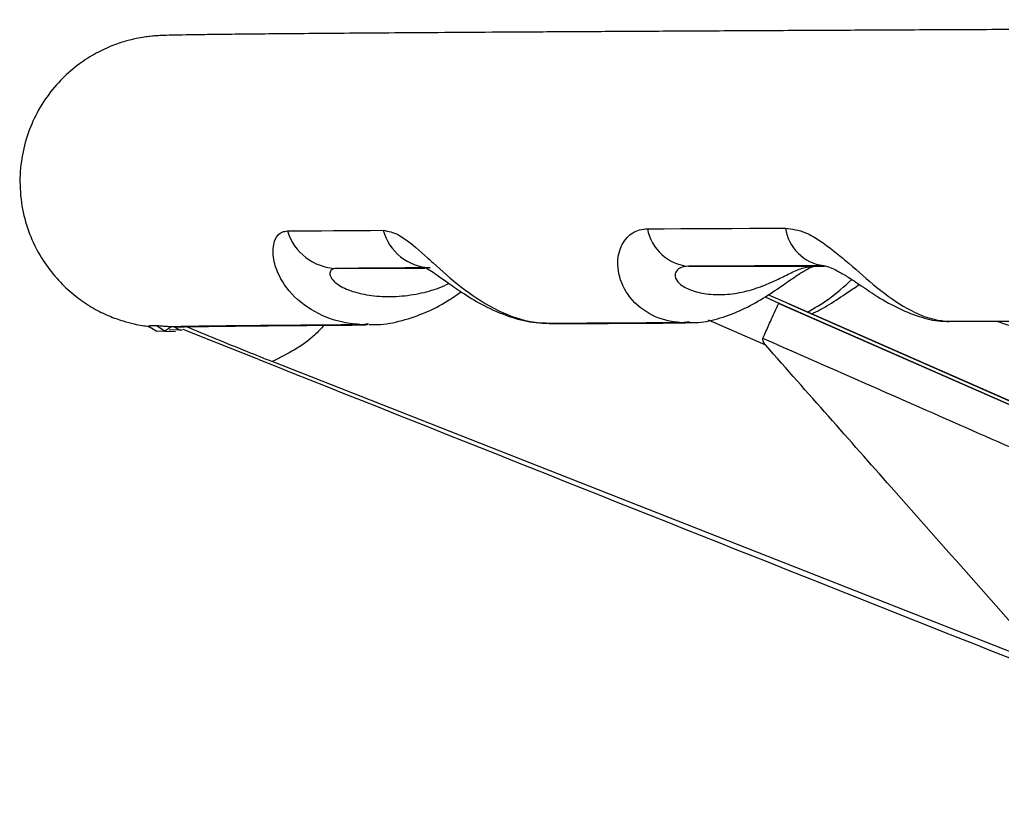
# Model space of a CAD drawing. Header units: millimetres. Extents: x 2384 to 4064, y 886 to 2074.
# Drawn here: x 3337.6 to 3397.6, y 1921.9 to 1969.1 of the extents above; entities that cross this region are included whole.
import ezdxf

# ---------------------------------------------------------------- set-up
doc = ezdxf.new("R2010")
doc.units = ezdxf.units.MM

msp = doc.modelspace()

# ---------------------------------------------------------------- linework, layer by layer
at = {"color": 7, "linetype": 'Continuous', "lineweight": 25}
for p, q in [((3356.958, 1953.956), (3362.362, 1953.968)), ((3378.455, 1954.084), (3386.109, 1954.096)), ((3383.132, 1952.216), (3383.979, 1951.846)), ((3384.59, 1951.797), (3383.331, 1952.348)), ((3406.616, 1941.874), (3383.962, 1951.822)), ((3383.979, 1951.846), (3406.618, 1941.901)), ((3407.186, 1941.855), (3384.59, 1951.797)), ((3407.207, 1941.825), (3384.597, 1951.769)), ((3345.497, 1950.441), (3346.006, 1950.132)), ((3346.444, 1950.147), (3345.978, 1950.458)), ((3347.07, 1950.388), (3347.242, 1950.286)), ((3358.911, 1950.585), (3358.549, 1950.516)), ((3369.75, 1950.626), (3370.186, 1950.599)), ((3378.526, 1950.706), (3378.027, 1950.639)), ((3383.179, 1949.264), (3379.684, 1950.792)), ((3394.093, 1950.735), (3394.554, 1950.745)), ((3405.093, 1950.776), (3394.229, 1950.724)), ((3394.368, 1950.716), (3405.207, 1950.767)), ((3346.006, 1950.132), (3346.444, 1950.147)), ((3347.151, 1950.091), (3346.489, 1950.1)), ((3346.763, 1950.214), (3347.328, 1950.234)), ((3347.234, 1950.29), (3347.328, 1950.234)), ((3347.238, 1950.288), (3347.352, 1950.242)), ((3347.328, 1950.234), (3347.353, 1950.242)), ((3347.558, 1950.181), (3347.348, 1950.184)), ((3349.598, 1949.446), (3347.604, 1950.235)), ((3352.234, 1948.396), (3349.598, 1949.446)), ((3400.589, 1929.589), (3353.052, 1948.275))]:
    msp.add_line(p, q, dxfattribs=at)
at = {"color": 7, "linetype": 'Continuous', "lineweight": 25, "flags": 128}
for points in [[(3375.952, 1956.373), (3376.965, 1956.378), (3377.99, 1956.383), (3379.026, 1956.389), (3380.073, 1956.394), (3381.131, 1956.4), (3382.201, 1956.405), (3383.281, 1956.41), (3384.372, 1956.416)], [(3353.971, 1956.242), (3354.655, 1956.247), (3355.353, 1956.252), (3356.064, 1956.256), (3356.789, 1956.261), (3357.528, 1956.266), (3358.28, 1956.271), (3359.045, 1956.276), (3359.824, 1956.281)], [(3362.682, 1953.993), (3361.921, 1953.989), (3361.172, 1953.984), (3360.437, 1953.979), (3359.715, 1953.974), (3359.006, 1953.97), (3358.31, 1953.965), (3357.627, 1953.96), (3356.958, 1953.956)], [(3386.69, 1954.126), (3385.623, 1954.12), (3384.566, 1954.115), (3383.521, 1954.11), (3382.486, 1954.105), (3381.461, 1954.099), (3380.448, 1954.094), (3379.446, 1954.089), (3378.455, 1954.084)]]:
    msp.add_lwpolyline(points, dxfattribs=at)
at = {"color": 7, "linetype": 'Continuous', "lineweight": 25}
for centre, radius, start, end in [((3378.733, 1956.901), 2.831, 190.7577, 264.35895), ((3387.048, 1956.806), 2.704, 188.29838, 262.39021), ((3357.058, 1957.181), 3.227, 196.92281, 268.22475), ((3362.826, 1957.103), 3.113, 195.32616, 267.34752)]:
    msp.add_arc(centre, radius, start, end, dxfattribs=at)
for points, knots in [([(3619.126, 1969.129), (3618.495, 1969.13), (3616.934, 1969.131), (3614.116, 1969.133), (3610.725, 1969.133), (3607.056, 1969.132), (3603.129, 1969.13), (3598.95, 1969.127), (3594.529, 1969.122), (3589.875, 1969.117), (3584.999, 1969.11), (3579.911, 1969.102), (3574.622, 1969.093), (3569.145, 1969.083), (3563.491, 1969.072), (3557.673, 1969.06), (3551.703, 1969.047), (3545.595, 1969.033), (3539.363, 1969.018), (3533.019, 1969.003), (3526.579, 1968.986), (3520.056, 1968.968), (3513.465, 1968.95), (3506.82, 1968.931), (3500.136, 1968.911), (3493.429, 1968.891), (3486.711, 1968.87), (3480, 1968.848), (3473.309, 1968.826), (3466.653, 1968.803), (3460.047, 1968.78), (3453.505, 1968.757), (3447.043, 1968.733), (3440.674, 1968.709), (3434.412, 1968.685), (3428.272, 1968.66), (3422.266, 1968.636), (3416.408, 1968.611), (3410.712, 1968.586), (3405.189, 1968.562), (3399.852, 1968.537), (3394.713, 1968.513), (3389.782, 1968.489), (3385.072, 1968.465), (3380.591, 1968.442), (3376.351, 1968.418), (3372.36, 1968.396), (3368.628, 1968.373), (3365.161, 1968.352), (3361.969, 1968.331), (3359.057, 1968.31), (3356.432, 1968.29), (3354.098, 1968.271), (3352.062, 1968.252), (3350.324, 1968.235), (3348.886, 1968.217), (3347.749, 1968.201), (3346.876, 1968.184), (3346.443, 1968.173), (3346.02, 1968.15), (3345.684, 1968.124), (3345.264, 1968.073), (3344.746, 1967.985), (3344.032, 1967.812), (3343.147, 1967.509), (3342.142, 1967.025), (3341.093, 1966.335), (3340.071, 1965.423), (3339.146, 1964.282), (3338.395, 1962.946), (3337.875, 1961.465), (3337.614, 1959.854), (3337.656, 1958.208), (3337.997, 1956.625), (3338.57, 1955.22), (3339.318, 1954.005), (3340.19, 1952.985), (3341.135, 1952.159), (3342.106, 1951.52), (3343.047, 1951.056), (3343.894, 1950.751), (3344.599, 1950.568), (3345.127, 1950.469), (3345.424, 1950.428), (3345.52, 1950.418), (3345.539, 1950.416)], [0, 0, 0, 0, 0.011068, 0.027371, 0.043668, 0.059961, 0.076251, 0.092539, 0.108825, 0.12511, 0.141394, 0.157678, 0.173961, 0.190243, 0.206526, 0.222808, 0.239089, 0.255371, 0.271652, 0.287933, 0.304214, 0.320495, 0.336776, 0.353057, 0.369337, 0.385618, 0.401899, 0.418179, 0.43446, 0.450741, 0.467022, 0.483303, 0.499583, 0.515864, 0.532145, 0.548427, 0.564708, 0.580989, 0.597271, 0.613553, 0.629835, 0.646118, 0.662401, 0.678685, 0.694969, 0.711254, 0.727541, 0.743829, 0.760118, 0.776411, 0.792707, 0.809009, 0.825319, 0.841643, 0.857988, 0.874375, 0.890848, 0.907537, 0.925013, 0.930439, 0.933629, 0.935429, 0.937142, 0.938982, 0.941367, 0.944148, 0.947167, 0.950511, 0.954091, 0.957813, 0.961613, 0.965454, 0.969628, 0.973523, 0.977176, 0.980618, 0.983863, 0.986909, 0.989742, 0.992329, 0.994596, 0.996456, 0.998026, 0.999619, 1, 1, 1, 1]), ([(3378.027, 1950.639), (3377.706, 1950.678), (3376.776, 1950.791), (3375.428, 1951.49), (3374.362, 1952.808), (3374.043, 1954.259), (3374.294, 1955.283), (3374.773, 1955.962), (3375.309, 1956.318), (3375.789, 1956.359), (3375.952, 1956.373)], [0, 0, 0, 0, 0.09737, 0.282314, 0.468879, 0.637067, 0.767296, 0.831478, 0.942694, 1, 1, 1, 1]), ([(3384.372, 1956.416), (3384.781, 1956.361), (3385.34, 1956.286), (3386.464, 1955.706), (3387.289, 1955.079), (3388.499, 1954.05), (3389.796, 1952.886), (3391.568, 1951.572), (3393.083, 1950.879), (3393.939, 1950.763), (3394.229, 1950.724)], [0, 0, 0, 0, 0.123482, 0.168897, 0.328544, 0.363534, 0.532304, 0.719514, 0.905098, 1, 1, 1, 1]), ([(3358.549, 1950.516), (3358.151, 1950.554), (3357.025, 1950.663), (3355.332, 1951.365), (3353.857, 1952.681), (3353.136, 1954.131), (3353.059, 1955.154), (3353.246, 1955.832), (3353.547, 1956.188), (3353.863, 1956.228), (3353.971, 1956.242)], [0, 0, 0, 0, 0.1004627, 0.284773, 0.4706985, 0.6383106, 0.7680934, 0.8320553, 0.9428908, 1, 1, 1, 1]), ([(3359.824, 1956.281), (3360.124, 1956.226), (3360.536, 1956.15), (3361.438, 1955.57), (3362.152, 1954.943), (3363.282, 1953.914), (3364.584, 1952.751), (3366.55, 1951.439), (3368.359, 1950.741), (3369.43, 1950.63), (3369.803, 1950.591)], [0, 0, 0, 0, 0.122958, 0.16818, 0.327149, 0.36199, 0.530043, 0.716457, 0.901253, 1, 1, 1, 1]), ([(3356.958, 1953.956), (3356.842, 1953.937), (3356.692, 1953.913), (3356.562, 1953.751), (3356.546, 1953.574), (3356.705, 1953.255), (3357.159, 1952.859), (3358.084, 1952.476), (3359.278, 1952.248), (3360.608, 1952.212), (3361.942, 1952.386), (3363.039, 1952.677), (3363.639, 1952.946), (3363.842, 1953.037)], [0, 0, 0, 0, 0.075578, 0.09757, 0.168177, 0.203454, 0.298603, 0.416713, 0.545577, 0.683754, 0.820158, 0.939213, 1, 1, 1, 1]), ([(3362.347, 1954.03), (3362.349, 1954.03), (3362.352, 1954.031), (3362.662, 1953.859), (3363.138, 1953.54), (3363.848, 1953.028), (3364.816, 1952.355), (3366.041, 1951.618), (3367.449, 1951.014), (3368.728, 1950.66), (3369.483, 1950.635), (3369.75, 1950.626)], [0, 0, 0, 0, 0.063114, 0.128316, 0.200217, 0.303572, 0.424194, 0.573984, 0.750539, 0.911763, 1, 1, 1, 1]), ([(3378.455, 1954.084), (3378.277, 1954.065), (3378.048, 1954.041), (3377.773, 1953.878), (3377.643, 1953.701), (3377.63, 1953.382), (3377.885, 1952.984), (3378.581, 1952.6), (3379.549, 1952.371), (3380.667, 1952.335), (3381.826, 1952.503), (3382.916, 1952.839), (3383.889, 1953.275), (3384.752, 1953.711), (3385.492, 1954.033), (3385.91, 1954.076), (3386.109, 1954.096)], [0, 0, 0, 0, 0.059181, 0.0764021, 0.1316902, 0.159314, 0.2338202, 0.3263056, 0.4272121, 0.5354107, 0.6422217, 0.7354472, 0.8101965, 0.8743398, 0.940316, 1, 1, 1, 1]), ([(3378.386, 1950.662), (3378.607, 1950.657), (3379.282, 1950.642), (3380.417, 1950.907), (3381.744, 1951.407), (3382.988, 1952.099), (3384.078, 1952.834), (3384.963, 1953.459), (3385.608, 1953.869), (3386.013, 1954.066), (3386.151, 1954.096), (3386.131, 1954.095), (3386.125, 1954.095)], [0, 0, 0, 0, 0.069387, 0.212307, 0.358073, 0.501795, 0.634384, 0.740206, 0.82343, 0.8954, 0.967159, 1, 1, 1, 1]), ([(3386.109, 1954.096), (3386.113, 1954.096), (3386.333, 1954.096), (3386.547, 1954.097), (3386.759, 1954.098)], [0, 0, 0, 0, 0.0170475, 1, 1, 1, 1]), ([(3386.715, 1954.123), (3386.731, 1954.123), (3386.764, 1954.124), (3387.062, 1954.049), (3387.546, 1953.821), (3388.206, 1953.434), (3389.054, 1952.862), (3390.118, 1952.156), (3391.335, 1951.459), (3392.665, 1950.965), (3393.605, 1950.722), (3394.072, 1950.734), (3394.093, 1950.735)], [0, 0, 0, 0, 0.073231, 0.149782, 0.218769, 0.295495, 0.403046, 0.526951, 0.684763, 0.844682, 0.99282, 1, 1, 1, 1]), ([(3385.705, 1951.282), (3386.143, 1951.529), (3387.07, 1952.054), (3387.961, 1952.852), (3388.431, 1953.273)], [0, 0, 0, 0, 0.471907, 1, 1, 1, 1]), ([(3385.964, 1951.168), (3386.325, 1951.352), (3387.082, 1951.74), (3388.055, 1952.41), (3388.655, 1952.819), (3388.884, 1952.976)], [0, 0, 0, 0, 0.3591901, 0.7553273, 1, 1, 1, 1]), ([(3358.955, 1950.54), (3359.125, 1950.533), (3359.797, 1950.506), (3360.977, 1950.747), (3362.416, 1951.237), (3363.631, 1951.866), (3364.307, 1952.339), (3364.58, 1952.531)], [0, 0, 0, 0, 0.086072, 0.339659, 0.591325, 0.834621, 1, 1, 1, 1]), ([(3382.998, 1949.681), (3383.124, 1949.968), (3383.318, 1950.409), (3383.549, 1950.925), (3383.753, 1951.378), (3383.913, 1951.726), (3383.971, 1951.841), (3383.979, 1951.85), (3383.979, 1951.847), (3383.979, 1951.846)], [0, 0, 0, 0, 0.238997, 0.367834, 0.499678, 0.748972, 0.92468, 0.973941, 1, 1, 1, 1]), ([(3384.59, 1951.797), (3384.592, 1951.798), (3384.596, 1951.799), (3384.602, 1951.806), (3384.599, 1951.793), (3384.599, 1951.793)], [0, 0, 0, 0, 0.3433639, 0.9922507, 1, 1, 1, 1]), ([(3345.978, 1950.458), (3345.853, 1950.454), (3345.642, 1950.449), (3345.539, 1950.444), (3345.497, 1950.441)], [0, 0, 0, 0, 0.59289, 1, 1, 1, 1]), ([(3346.851, 1950.394), (3346.761, 1950.398), (3346.559, 1950.407), (3346.293, 1950.429), (3346.093, 1950.448), (3346.002, 1950.457), (3345.985, 1950.457), (3345.978, 1950.458)], [0, 0, 0, 0, 0.215764, 0.486751, 0.682932, 0.87953, 1, 1, 1, 1]), ([(3346.444, 1950.147), (3346.463, 1950.153), (3346.508, 1950.166), (3346.663, 1950.262), (3346.813, 1950.367), (3346.851, 1950.394)], [0, 0, 0, 0, 0.332211, 0.831009, 1, 1, 1, 1]), ([(3358.549, 1950.516), (3357.389, 1950.507), (3355.064, 1950.489), (3352.436, 1950.466), (3350.384, 1950.445), (3348.847, 1950.427), (3347.626, 1950.41), (3347.109, 1950.399), (3346.851, 1950.394)], [0, 0, 0, 0, 0.192582, 0.385917, 0.538678, 0.691438, 0.845719, 1, 1, 1, 1]), ([(3347.07, 1950.388), (3347.266, 1950.393), (3347.882, 1950.405), (3349.61, 1950.429), (3352.354, 1950.457), (3355.438, 1950.484), (3357.639, 1950.501), (3358.741, 1950.51)], [0, 0, 0, 0, 0.119916, 0.376165, 0.634194, 0.816777, 1, 1, 1, 1]), ([(3347.84, 1950.397), (3348.418, 1950.156), (3349.589, 1949.669), (3351.36, 1948.947), (3352.537, 1948.48), (3353.052, 1948.275)], [0, 0, 0, 0, 0.354125, 0.717553, 1, 1, 1, 1]), ([(3356.215, 1950.49), (3356.026, 1950.284), (3355.147, 1949.329), (3353.973, 1948.738), (3353.052, 1948.275)], [0, 0, 0, 0, 0.215221, 1, 1, 1, 1]), ([(3358.741, 1950.51), (3358.809, 1950.52), (3358.89, 1950.532), (3358.908, 1950.578), (3358.911, 1950.585)], [0, 0, 0, 0, 0.841353, 1, 1, 1, 1]), ([(3378.027, 1950.639), (3376.581, 1950.631), (3373.702, 1950.615), (3371.098, 1950.599), (3369.803, 1950.591)], [0, 0, 0, 0, 0.502496, 1, 1, 1, 1]), ([(3369.981, 1950.584), (3371.325, 1950.592), (3373.925, 1950.608), (3376.798, 1950.624), (3378.186, 1950.632)], [0, 0, 0, 0, 0.516904, 1, 1, 1, 1]), ([(3378.186, 1950.632), (3378.3, 1950.642), (3378.436, 1950.654), (3378.514, 1950.699), (3378.526, 1950.706)], [0, 0, 0, 0, 0.845145, 1, 1, 1, 1]), ([(3394.149, 1950.736), (3394.201, 1950.728), (3394.28, 1950.715), (3394.346, 1950.715), (3394.368, 1950.716)], [0, 0, 0, 0, 0.660052, 1, 1, 1, 1]), ([(3397.299, 1950.739), (3397.545, 1950.645), (3398.113, 1950.428), (3398.712, 1950.382), (3399.051, 1950.356)], [0, 0, 0, 0, 0.433007, 1, 1, 1, 1]), ([(3382.998, 1949.681), (3382.994, 1949.669), (3382.985, 1949.643), (3382.985, 1949.582), (3383.029, 1949.441), (3383.115, 1949.34), (3383.179, 1949.264)], [0, 0, 0, 0, 0.082493, 0.170588, 0.380373, 1, 1, 1, 1]), ([(3405.706, 1939.707), (3401.466, 1941.568), (3393.896, 1944.89), (3386.328, 1948.217), (3382.998, 1949.681)], [0, 0, 0, 0, 0.56, 1, 1, 1, 1]), ([(3400.589, 1929.589), (3397.336, 1933.259), (3391.527, 1939.812), (3385.73, 1946.376), (3383.179, 1949.264)], [0, 0, 0, 0, 0.560002, 1, 1, 1, 1]), ([(3352.234, 1948.396), (3363.313, 1943.991), (3385.57, 1935.141), (3407.834, 1926.306), (3419.015, 1921.869)], [0, 0, 0, 0, 0.497775, 1, 1, 1, 1])]:
    msp.add_open_spline(points, degree=3, knots=knots, dxfattribs=at)

doc.saveas('drawing.dxf')
